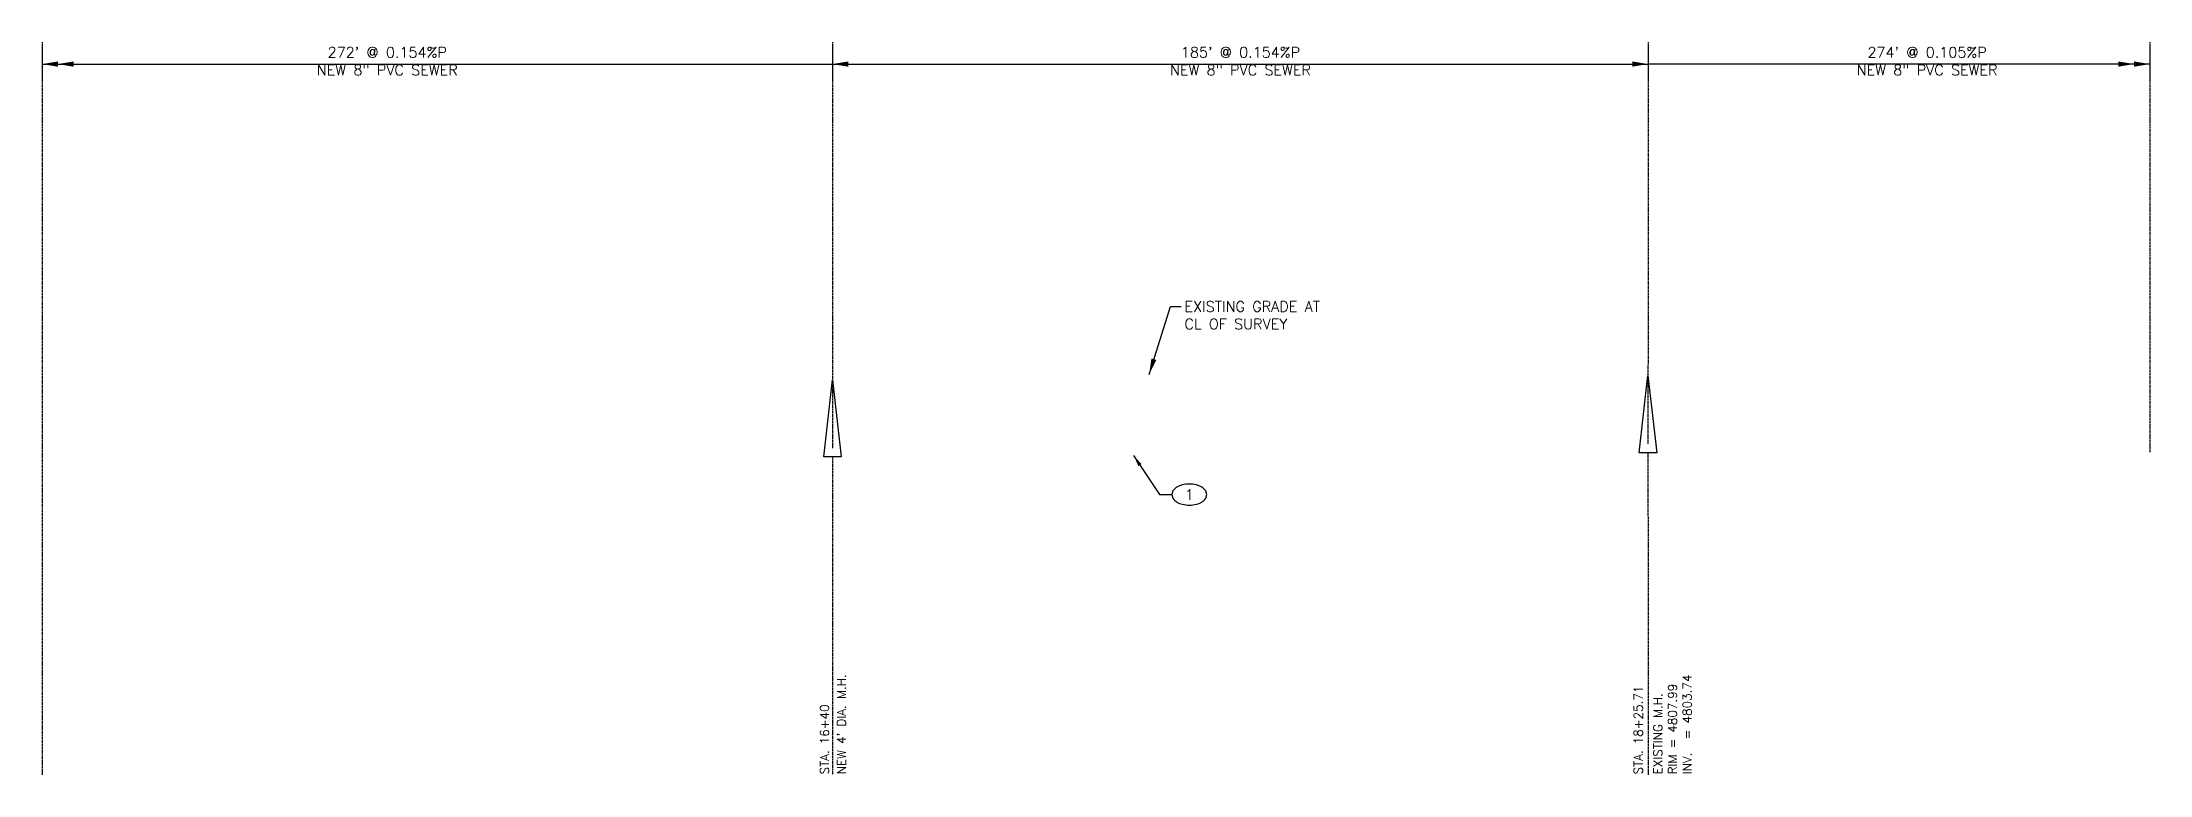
# Model space of a CAD drawing. Extents: x 486071 to 489541, y 333785 to 334546.
# Drawn here: x 489060.7 to 489540.7, y 333784.7 to 333951.6 of the extents above.
import ezdxf
from ezdxf.enums import TextEntityAlignment as Align

# ---------------------------------------------------------------- set-up
doc = ezdxf.new("R2010")
doc.units = 0
doc.header["$MEASUREMENT"] = 0
doc.set_wipeout_variables(frame=1)
doc.linetypes.add('CL3', pattern=[0.4375, 0.25, -0.0625, 0.0625, -0.0625])
for name, color, linetype in [('G-ANNO-GENL-HEVY', 3, 'Continuous'), ('G-ANNO-NRTH-GENL-LITE', 1, 'Continuous'), ('G-ANNO-PP-TEXT', 2, 'Continuous')]:
    doc.layers.add(name, color=color, linetype=linetype)
doc.styles.add('10', font='ROMANS.shx', dxfattribs={"height": 0.1})
doc.styles.add('12', font='romans.shx', dxfattribs={"height": 6})
doc.styles.add('ROMANS', font='romans.shx')
doc.dimstyles.new('DIMS', dxfattribs={"dimtxt": 0.1, "dimasz": 2.6, "dimexe": 0.13, "dimexo": 0.0625, "dimgap": 0.09, "dimtad": 1, "dimdec": 4, "dimzin": 0, "dimdsep": 46, "dimlunit": 4, "dimtxsty": 'ROMANS', "dimcen": 0, "dimclrd": 256, "dimclre": 256, "dimclrt": 256, "dimazin": 0, "dimtfac": 1, "dimtdec": 4, "dimtofl": 0, "dimtmove": 0, "dimatfit": 3, "dimfxl": 1, "dimtolj": 1, "dimtzin": 0, "dimlwd": -1, "dimlwe": -1, "dimarcsym": 0})
doc.dimstyles.get("Standard").update_dxf_attribs({"dimtxt": 0.18, "dimasz": 0.18, "dimexe": 0.18, "dimexo": 0.0625, "dimgap": 0.09, "dimtad": 0, "dimtih": 1, "dimtoh": 1, "dimdec": 4, "dimzin": 0, "dimdsep": 46, "dimtxsty": 'Standard', "dimcen": 0.09, "dimadec": 0, "dimazin": 0, "dimtfac": 1, "dimtdec": 4, "dimtofl": 0, "dimtmove": 0, "dimatfit": 3, "dimfxl": 1, "dimtolj": 1, "dimtzin": 0, "dimarcsym": 0})

# ---------------------------------------------------------------- blocks, each defined once
blk = doc.blocks.new('ELLNOTE')
blk.add_lwpolyline([(-0.3, -0.06, 0.060974), (-0.22, -0.05, 0.074343), (-0.159, -0.025, 0.106943), (-0.113, 0.018), (-0.1, 0.06), (-0.113, 0.102, 0.106943), (-0.159, 0.145, 0.074343), (-0.22, 0.17, 0.060974), (-0.3, 0.18, 0.060974), (-0.38, 0.17, 0.074343), (-0.441, 0.145, 0.106943), (-0.487, 0.102), (-0.5, 0.06), (-0.487, 0.018, 0.106943), (-0.441, -0.025, 0.074343), (-0.38, -0.05, 0.060974)], format="xyb", close=True)
at = {"style": '12'}
blk.add_attdef('NOTE', text='', height=0.12, dxfattribs=at).set_placement((-0.3, 0.06), align=Align.MIDDLE)

msp = doc.modelspace()

# ---------------------------------------------------------------- linework, layer by layer
at = {"elevation": 2346.78}
msp.add_lwpolyline([(489320.34, 333850.77), (489319.11, 333850.26), (489318.2, 333849.41), (489317.94, 333848.56), (489318.2, 333847.72), (489319.11, 333846.87), (489320.34, 333846.36), (489321.94, 333846.16), (489323.54, 333846.36), (489324.77, 333846.87), (489325.67, 333847.72), (489325.94, 333848.56), (489325.67, 333849.41), (489324.77, 333850.26), (489323.54, 333850.77), (489321.94, 333850.96)], close=True, dxfattribs=at)
at = {"layer": 'G-ANNO-NRTH-GENL-LITE', "color": 2, "linetype": 'CL3'}
for p, q in [((489060.68, 333951.61), (489060.68, 333784.74)), ((489240.68, 333951.61, -57.93), (489240.67, 333859.17)), ((489426.4, 333951.61, -2404.71), (489426.39, 333860.11)), ((489540.68, 333951.61), (489540.68, 333858.25)), ((489240.67, 333857.17), (489240.68, 333784.74, -57.93)), ((489426.39, 333858.11), (489426.4, 333784.74, -2404.71))]:
    msp.add_line(p, q, dxfattribs=at)
at = {"layer": 'G-ANNO-PP-TEXT'}
for p, q in [((489060.68, 333950.36), (489060.68, 333943.02)), ((489060.68, 333946.62, 59.46), (489240.68, 333946.62, -57.93)), ((489240.68, 333950.36, -57.93), (489240.68, 333943.02, -57.93)), ((489240.68, 333946.62, -57.93), (489426.4, 333946.62, -2713.57)), ((489426.4, 333950.36, -2404.71), (489426.4, 333943.02, -2404.71)), ((489540.68, 333946.62, 59.46), (489426.4, 333946.62, -57.93)), ((489540.68, 333950.36), (489540.68, 333943.02))]:
    msp.add_line(p, q, dxfattribs=at)
for points, elevation in [([(489238.67, 333857.17), (489240.67, 333874.73), (489242.67, 333857.17)], -57.93), ([(489424.39, 333858.11), (489426.39, 333875.68), (489428.39, 333858.11)], 2346.78)]:
    msp.add_lwpolyline(points, close=True, dxfattribs=dict(at, elevation=elevation))
for points in [[(489064.28, 333947.22), (489064.28, 333946.02), (489060.68, 333946.62)], [(489067.88, 333947.22), (489067.88, 333946.02), (489064.28, 333946.62)], [(489244.28, 333947.22, -57.93), (489244.28, 333946.02, -57.93), (489240.68, 333946.62, -57.93)], [(489422.8, 333947.22, -2404.71), (489422.8, 333946.02, -2404.71), (489426.4, 333946.62, -2404.71)], [(489533.48, 333947.22), (489533.48, 333946.02), (489537.08, 333946.62)], [(489537.08, 333947.22), (489537.08, 333946.02), (489540.68, 333946.62)]]:
    msp.add_solid(points, dxfattribs=at)

# ---------------------------------------------------------------- texts
at = {"layer": 'G-ANNO-GENL-HEVY', "char_height": 2.4, "width": 39.1554, "style": '12'}
for s, insert, attachment_point in [('\\A1;272\' @ 0.154%%%P\\PNEW 8" PVC SEWER', (489139.27, 333950.48, -1231.32), 2), ('\\A1;185\' @ 0.154%%%P\\PNEW 8" PVC SEWER', (489333.59, 333950.48, -1231.32), 2), ('\\A1;274\' @ 0.105%%%P\\PNEW 8" PVC SEWER', (489489.95, 333950.48, -1231.32), 2), ('EXISTING GRADE AT CL OF SURVEY', (489320.83, 333892.61, -57.93), 1)]:
    msp.add_mtext(s, dxfattribs=dict(at, insert=insert, attachment_point=attachment_point))
at = {"layer": 'G-ANNO-NRTH-GENL-LITE', "color": 2, "style": '10'}
for s, p in [('STA. 18+25.71', (489425.18, 333784.83, -2404.71)), ('STA. 16+40', (489239.86, 333784.83, -57.93))]:
    msp.add_text(s, height=2, rotation=90, dxfattribs=at).set_placement(p)
at = {"layer": 'G-ANNO-NRTH-GENL-LITE', "color": 2, "char_height": 2, "width": 36.1598, "attachment_point": 1, "rotation": 90, "style": '10'}
for s, insert in [("\\pt14;NEW 4' DIA. M.H.", (489241.7, 333784.83, -57.93)), ('EXISTING M.H.\\PRIM = 4807.99\\PINV.^I= 4803.74', (489427.64, 333784.83, -2404.71))]:
    msp.add_mtext(s, dxfattribs=dict(at, insert=insert))

# ---------------------------------------------------------------- leaders
at = {"layer": 'G-ANNO-PP-TEXT'}
msp.add_leader([(489312.79, 333875.95, -57.93), (489317.63, 333891.37, -57.93), (489320.05, 333891.37, -57.93)], dimstyle='Standard', override={"dimscale": 20}, dxfattribs=at)

# ---------------------------------------------------------------- next in the draw order: wipeouts: each hides what was drawn before it
msp.add_wipeout([(489320.34, 333850.77), (489319.11, 333850.26), (489318.2, 333849.41), (489317.94, 333848.56), (489318.2, 333847.72), (489319.11, 333846.87), (489320.34, 333846.36), (489321.94, 333846.16), (489323.54, 333846.36), (489324.77, 333846.87), (489325.67, 333847.72), (489325.94, 333848.56), (489325.67, 333849.41), (489324.77, 333850.26), (489323.54, 333850.77), (489321.94, 333850.96)]).translate(0, 0, 2346.78)

# ---------------------------------------------------------------- next in the draw order: block references
at = {"layer": 'G-ANNO-GENL-HEVY', "xscale": 20, "yscale": 20, "zscale": 20}
msp.add_blockref('ELLNOTE', (489327.94, 333847.36, 2346.78), dxfattribs=at).add_auto_attribs({'NOTE': '1'})

# ---------------------------------------------------------------- next in the draw order: leaders
at = {"layer": 'G-ANNO-GENL-HEVY'}
msp.add_leader([(489309.25, 333857.45, 2346.78), (489315.16, 333848.56, 2346.78), (489317.94, 333848.56, 2346.78)], dimstyle='DIMS', override={"dimscale": 1}, dxfattribs=at)

doc.saveas('drawing.dxf')
